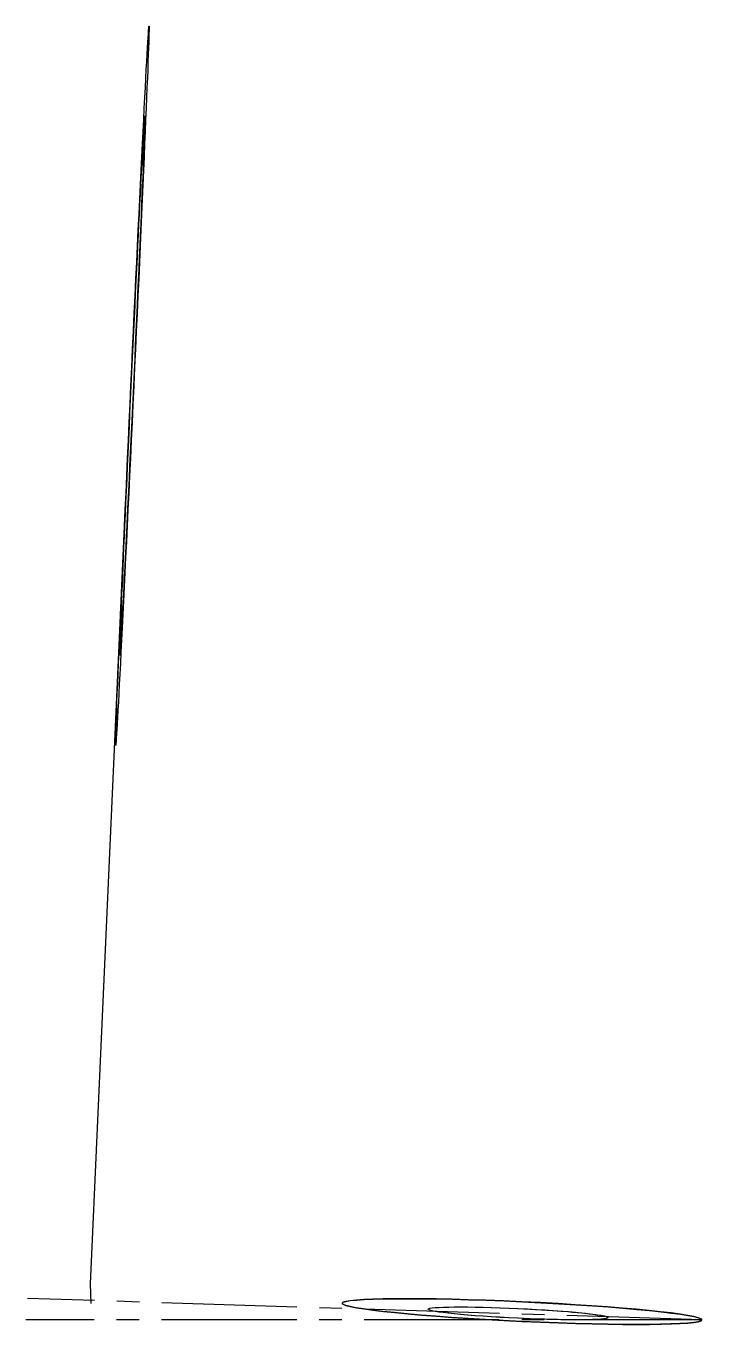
# Model space of a CAD drawing. Header units: inches. Extents: x 1.97 to 5.77, y -3.73 to 3.49.
import ezdxf

# ---------------------------------------------------------------- set-up
doc = ezdxf.new("R2010")
doc.units = ezdxf.units.IN
doc.header["$MEASUREMENT"] = 0
doc.linetypes.add('CENTER2', pattern=[1.125, 0.75, -0.125, 0.125, -0.125])
doc.layers.add('Center', color=10, linetype='CENTER2')

msp = doc.modelspace()

# ---------------------------------------------------------------- linework, layer by layer
at = {"extrusion": (0.998919, -0.046313, 0.004)}
for p, q in [((2.3253, -3.4925, 1.6072), (2.5178, 0.7968, 3.2087)), ((2.3283, -3.6017, -0.3898), (2.3253, -3.4925, 1.6072))]:
    msp.add_line(p, q, dxfattribs=at)
at = {"extrusion": (-0.046462, -0.997435, 0.054457)}
for points, elevation in [([(4.8899, -0.5692, 1), (4.8819, 1.4308, 1)], 3.452), ([(4.8623, 0.9302, -1), (4.8663, -0.0698, -1)], 3.463)]:
    msp.add_lwpolyline(points, format="xyb", close=True, dxfattribs=dict(at, elevation=elevation))
at = {"extrusion": (0.998919, -0.046313, 0.004)}
for radius in [2, 1.5]:
    msp.add_circle((1.6115, 1.3249, 2.491), radius, dxfattribs=at)
at = {"extrusion": (-0.046462, -0.997435, 0.054457)}
for centre, radius in [((4.8859, 0.4308, 3.452), 1), ((4.8643, 0.4302, 3.463), 0.5)]:
    msp.add_circle(centre, radius, dxfattribs=at)
at = {"layer": 'Center', "extrusion": (-0.046462, -0.997435, 0.054457)}
msp.add_line((5.7202, -3.6936, 0.6182), (1.9757, -3.5743, -0.3913), dxfattribs=at)
at = {"layer": 'Center'}
msp.add_line((5.7202, -3.6936, 0.6182), (1.9672, -3.6936, 0.6182), dxfattribs=at)

doc.saveas('drawing.dxf')
